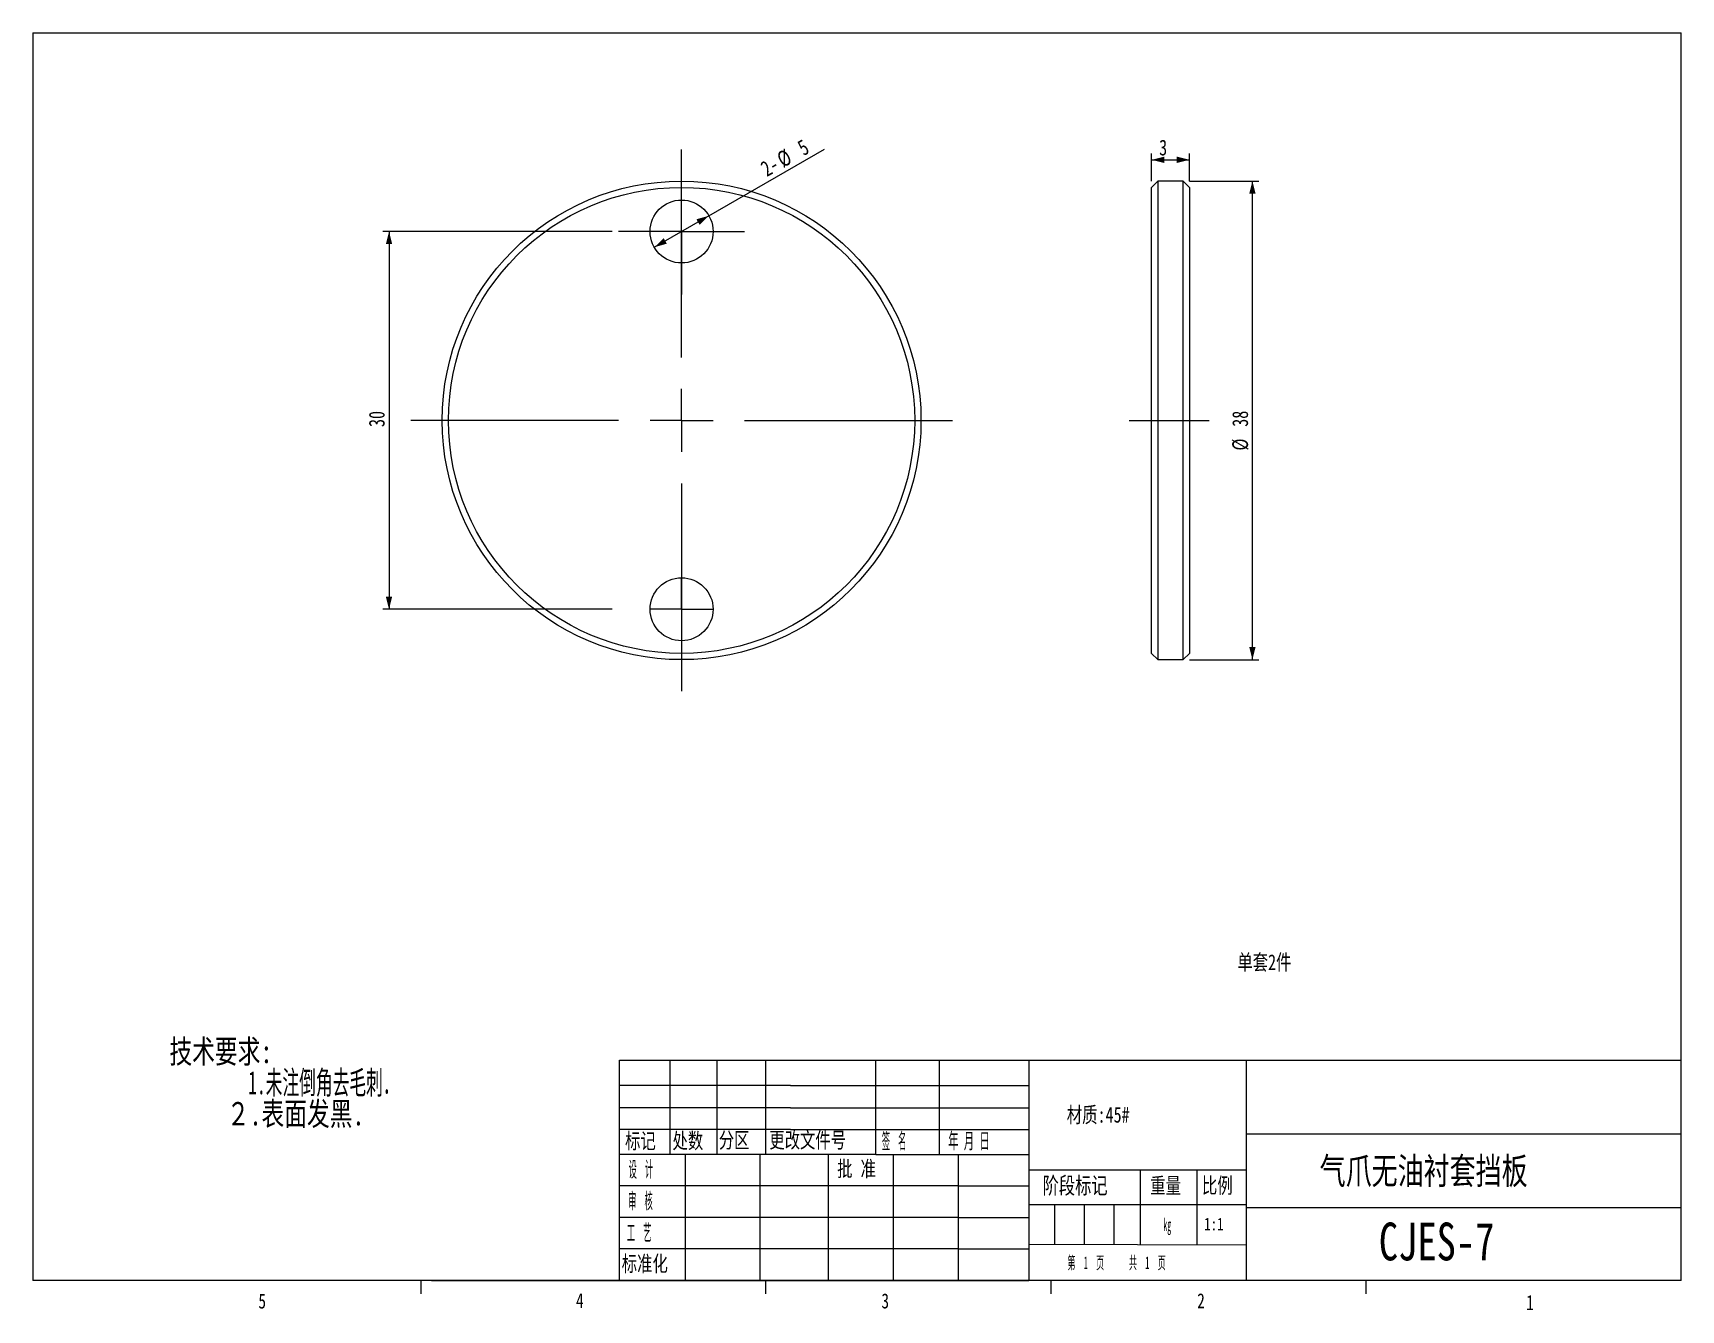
# Model space of a CAD drawing. Header units: millimetres. Extents: x 8 to 270, y 5 to 208.
import ezdxf

# ---------------------------------------------------------------- set-up
doc = ezdxf.new("R2010")
doc.units = ezdxf.units.MM
doc.linetypes.add('CENTERX2', pattern=[20.32, 12.7, -2.54, 2.54, -2.54])
doc.styles.add('SLDTEXTSTYLE0', font='TXT', dxfattribs={"width": 0.75})
doc.styles.add('SLDTEXTSTYLE1', font='TXT', dxfattribs={"width": 0.551471})
doc.styles.add('SLDTEXTSTYLE4', font='TXT', dxfattribs={"width": 0.5})
doc.styles.add('SLDTEXTSTYLE5', font='TXT', dxfattribs={"width": 0.375})
doc.styles.add('SLDTEXTSTYLE6', font='TXT', dxfattribs={"width": 0.458333})
doc.dimstyles.new('SLDDIMSTYLE0', dxfattribs={"dimtxt": 2.5, "dimasz": 2, "dimexe": 0, "dimexo": 0.0625, "dimtad": 1, "dimtoh": 1, "dimlfac": 0.5, "dimzin": 12, "dimdsep": 46, "dimtxsty": 'SLDTEXTSTYLE0', "dimsah": 1, "dimcen": 0.09, "dimadec": 0, "dimazin": 0, "dimtfac": 1, "dimtofl": 0, "dimtmove": 0, "dimatfit": 3, "dimfxl": 1, "dimtolj": 1, "dimtzin": 12, "dimarcsym": 0})
doc.dimstyles.new('SLDDIMSTYLE1', dxfattribs={"dimtxt": 2.5, "dimasz": 2, "dimexe": 0, "dimexo": 0.0625, "dimtad": 1, "dimtoh": 1, "dimlfac": 0.5, "dimzin": 12, "dimdsep": 46, "dimtxsty": 'SLDTEXTSTYLE0', "dimsah": 1, "dimcen": 0.09, "dimadec": 0, "dimazin": 0, "dimtfac": 1, "dimtmove": 0, "dimatfit": 3, "dimfxl": 1, "dimtolj": 1, "dimtzin": 12, "dimarcsym": 0})

# ---------------------------------------------------------------- blocks, each defined once
blk = doc.blocks.new('SW_NOTE_0')
at = {"color": 0, "linetype": 'Continuous', "lineweight": 0, "attachment_point": 1}
for s, insert, char_height, style in [('技术要求:', (0, 4.73), 3.704, 'SLDTEXTSTYLE0'), ('         1.未注倒角去毛刺．', (0, -0.21), 3.7042, 'SLDTEXTSTYLE1'), ('\u3000\u3000 ２.表面发黑.', (0, -5.15), 3.704, 'SLDTEXTSTYLE0')]:
    blk.add_mtext(s, dxfattribs=dict(at, insert=insert, char_height=char_height, style=style))
blk = doc.blocks.new('*D3')
at = {"color": 7, "linetype": 'Continuous', "lineweight": 0}
for p, q in [((100.35, 176.54), (63.9, 176.54)), ((64.9, 176.54), (64.9, 116.54)), ((100.35, 116.54), (63.9, 116.54))]:
    blk.add_line(p, q, dxfattribs=at)
for points in [[(64.9, 176.54), (64.4, 174.54), (65.4, 174.54)], [(64.9, 116.54), (65.4, 118.54), (64.4, 118.54)]]:
    blk.add_solid(points, dxfattribs=at)
at = {"color": 7, "linetype": 'Continuous', "lineweight": 0, "insert": (61.7, 145.49), "char_height": 2.5, "attachment_point": 1, "rotation": 90, "style": 'SLDTEXTSTYLE0'}
blk.add_mtext('30', dxfattribs=at)
blk = doc.blocks.new('*D4')
at = {"color": 7, "linetype": 'Continuous', "lineweight": 0}
for q in [(134.03, 189.64), (107.02, 174.04)]:
    blk.add_line((115.68, 179.04), q, dxfattribs=at)
for points in [[(115.68, 179.04), (113.7, 178.48), (114.2, 177.61)], [(107.02, 174.04), (109, 174.61), (108.5, 175.48)]]:
    blk.add_solid(points, dxfattribs=at)
at = {"color": 7, "linetype": 'Continuous', "lineweight": 0, "char_height": 2.5, "attachment_point": 1, "rotation": 30, "style": 'SLDTEXTSTYLE0'}
for s, insert in [('5', (129.47, 190.68)), ('%%c', (126.2, 188.8)), ('2-', (123.63, 187.35))]:
    blk.add_mtext(s, dxfattribs=dict(at, insert=insert))
blk = doc.blocks.new('SW_CENTERMARKSYMBOL_0')
at = {"color": 0, "linetype": 'Continuous', "lineweight": 0}
for p, q in [((0, 10), (0, 43)), ((0, 0), (0, 5)), ((-10, 0), (-43, 0)), ((0, 0), (-5, 0)), ((0, 0), (0, -5)), ((0, 0), (5, 0)), ((10, 0), (43, 0)), ((0, -10), (0, -43))]:
    blk.add_line(p, q, dxfattribs=at)
blk = doc.blocks.new('SW_CENTERMARKSYMBOL_1')
at = {"color": 0, "linetype": 'Continuous', "lineweight": 0}
for p, q in [((0, 5), (0, 10)), ((0, 0), (0, 5)), ((-5, 0), (-10, 0)), ((0, 0), (-5, 0)), ((0, 0), (0, -5)), ((0, 0), (5, 0)), ((5, 0), (10, 0)), ((0, -5), (0, -10))]:
    blk.add_line(p, q, dxfattribs=at)
blk = doc.blocks.new('SW_CENTERMARKSYMBOL_2')
at = {"color": 0, "linetype": 'Continuous', "lineweight": 0}
for q in [(0, 5), (-5, 0), (0, -5), (5, 0)]:
    blk.add_line((0, 0), q, dxfattribs=at)
blk = doc.blocks.new('*D8')
at = {"color": 7, "linetype": 'Continuous', "lineweight": 0}
for p, q in [((191.96, 184.54), (202.96, 184.54)), ((201.96, 108.54), (201.96, 184.54)), ((191.96, 108.54), (202.96, 108.54))]:
    blk.add_line(p, q, dxfattribs=at)
for points in [[(201.96, 184.54), (201.46, 182.54), (202.46, 182.54)], [(201.96, 108.54), (202.46, 110.54), (201.46, 110.54)]]:
    blk.add_solid(points, dxfattribs=at)
at = {"color": 7, "linetype": 'Continuous', "lineweight": 0, "char_height": 2.5, "attachment_point": 1, "rotation": 90, "style": 'SLDTEXTSTYLE0'}
for s, insert in [('38', (198.76, 145.53)), ('%%c', (198.76, 141.76))]:
    blk.add_mtext(s, dxfattribs=dict(at, insert=insert))
blk = doc.blocks.new('*D9')
at = {"color": 7, "linetype": 'Continuous', "lineweight": 0}
for p, q in [((185.96, 184.54), (185.96, 188.93)), ((191.96, 184.54), (191.96, 188.93)), ((185.96, 187.93), (191.96, 187.93))]:
    blk.add_line(p, q, dxfattribs=at)
for points in [[(185.96, 187.93), (187.96, 187.43), (187.96, 188.43)], [(191.96, 187.93), (189.96, 188.43), (189.96, 187.43)]]:
    blk.add_solid(points, dxfattribs=at)
at = {"color": 7, "linetype": 'Continuous', "lineweight": 0, "insert": (187.15, 191.13), "char_height": 2.5, "attachment_point": 1, "style": 'SLDTEXTSTYLE0'}
blk.add_mtext('3', dxfattribs=at)

msp = doc.modelspace()

# ---------------------------------------------------------------- linework, layer by layer
at = {"color": 7, "linetype": 'Continuous', "lineweight": 0}
for p, q in [((8.38, 208.079), (270, 208.079)), ((8.38, 208.079), (8.38, 9.959)), ((270, 9.959), (270, 208.079)), ((101.498, 44.959), (270, 44.959)), ((101.498, 9.959), (101.498, 44.959)), ((109.491, 44.959), (109.491, 29.959)), ((116.955, 44.959), (116.955, 29.959)), ((124.69, 44.959), (124.69, 29.959)), ((142.196, 29.959), (142.196, 44.959)), ((152.239, 44.959), (152.239, 29.959)), ((166.48, 44.959), (166.48, 9.959)), ((200.963, 44.959), (200.963, 9.959)), ((128.619, 40.913), (101.498, 40.913)), ((128.619, 40.913), (166.48, 40.913)), ((128.619, 37.354), (101.498, 37.354)), ((128.619, 37.354), (166.48, 37.354)), ((128.619, 33.922), (101.498, 33.922)), ((128.619, 33.922), (166.48, 33.922)), ((270, 33.159), (200.963, 33.159)), ((142.196, 29.959), (101.498, 29.959)), ((111.933, 29.959), (111.933, 9.959)), ((123.74, 29.959), (123.74, 9.959)), ((134.597, 29.959), (134.597, 9.959)), ((142.196, 29.959), (166.48, 29.959)), ((144.91, 29.959), (144.91, 9.959)), ((155.224, 29.959), (155.224, 9.959)), ((200.963, 27.459), (166.48, 27.459)), ((184.141, 27.459), (184.141, 15.587)), ((193.129, 27.459), (193.129, 15.564)), ((134.597, 24.959), (101.498, 24.959)), ((144.91, 24.959), (134.597, 24.959)), ((155.224, 24.959), (144.91, 24.959)), ((155.224, 24.959), (166.48, 24.959)), ((200.963, 21.959), (166.48, 21.959)), ((170.556, 21.959), (170.556, 15.622)), ((175.258, 21.959), (175.258, 15.61)), ((179.961, 21.959), (179.961, 15.598)), ((200.963, 21.559), (270, 21.559)), ((134.597, 19.959), (101.498, 19.959)), ((144.91, 19.959), (134.597, 19.959)), ((155.224, 19.959), (144.91, 19.959)), ((155.224, 19.959), (166.48, 19.959)), ((134.597, 14.959), (101.498, 14.959)), ((144.91, 14.959), (134.597, 14.959)), ((155.224, 14.959), (144.91, 14.959)), ((155.224, 14.959), (166.48, 14.959)), ((200.963, 15.544), (166.48, 15.633)), ((270, 9.959), (8.38, 9.959)), ((69.969, 9.959), (69.969, 7.805)), ((71.654, 9.959), (166.48, 9.959)), ((124.69, 9.959), (124.69, 7.805)), ((169.981, 9.959), (169.981, 7.805)), ((219.988, 9.959), (219.988, 7.805))]:
    msp.add_line(p, q, dxfattribs=at)
at = {"color": 7, "linetype": 'Continuous', "lineweight": 15}
for p, q in [((186.957, 184.544), (185.957, 183.544)), ((185.957, 109.544), (185.957, 183.544)), ((190.957, 184.544), (186.957, 184.544)), ((186.957, 184.544), (186.957, 108.544)), ((191.957, 183.544), (190.957, 184.544)), ((190.957, 108.544), (190.957, 184.544)), ((191.957, 183.544), (191.957, 109.544)), ((185.957, 109.544), (186.957, 108.544)), ((186.957, 108.544), (190.957, 108.544)), ((190.957, 108.544), (191.957, 109.544))]:
    msp.add_line(p, q, dxfattribs=at)
at = {"color": 7, "linetype": 'CENTERX2', "lineweight": 0}
msp.add_line((182.378, 146.544), (195.656, 146.544), dxfattribs=at)
at = {"color": 7, "linetype": 'Continuous', "lineweight": 15}
for centre, radius in [((111.347, 146.544), 38), ((111.347, 146.544), 37), ((111.347, 176.544), 5), ((111.347, 116.544), 5)]:
    msp.add_circle(centre, radius, dxfattribs=at)

# ---------------------------------------------------------------- block references
at = {"color": 7, "linetype": 'Continuous', "lineweight": 0}
for name, p in [('SW_CENTERMARKSYMBOL_0', (111.347, 146.544)), ('SW_CENTERMARKSYMBOL_1', (111.347, 176.544)), ('SW_CENTERMARKSYMBOL_2', (111.347, 116.544)), ('SW_NOTE_0', (30.04, 43.434))]:
    msp.add_blockref(name, p, dxfattribs=at)

# ---------------------------------------------------------------- texts
at = {"color": 7, "linetype": 'Continuous', "lineweight": 0, "attachment_point": 1}
for s, insert, char_height, style in [('单套2件', (199.57, 61.737), 2.5, 'SLDTEXTSTYLE0'), ('材质:45#', (172.494, 37.517), 2.5, 'SLDTEXTSTYLE0'), ('标记', (102.377, 33.363), 2.5, 'SLDTEXTSTYLE0'), ('处数', (109.907, 33.391), 2.5, 'SLDTEXTSTYLE0'), ('分区', (117.258, 33.485), 2.5, 'SLDTEXTSTYLE0'), ('更改文件号', (125.271, 33.496), 2.5, 'SLDTEXTSTYLE0'), ('签  名', (143.129, 33.345), 2.5, 'SLDTEXTSTYLE5'), ('年 月 日', (153.685, 33.363), 2.5, 'SLDTEXTSTYLE4'), ('设  计', (102.929, 28.86), 2.5, 'SLDTEXTSTYLE5'), ('批 准', (136.036, 28.948), 2.5, 'SLDTEXTSTYLE0'), ('气爪无油衬套挡板', (212.628, 29.464), 4.2333, 'SLDTEXTSTYLE0'), ('阶段标记', (168.652, 26.35), 2.6458, 'SLDTEXTSTYLE0'), ('重量', (185.742, 26.266), 2.5, 'SLDTEXTSTYLE0'), ('比例', (193.951, 26.29), 2.5, 'SLDTEXTSTYLE0'), ('审  核', (102.867, 23.831), 2.5, 'SLDTEXTSTYLE5'), ('工  艺', (102.658, 18.797), 2.5, 'SLDTEXTSTYLE5'), ('     kg', (184.77, 19.805), 2, 'SLDTEXTSTYLE5'), ('1:1', (194.311, 19.898), 2, 'SLDTEXTSTYLE0'), ('CJES-7', (222.019, 19.138), 6, 'SLDTEXTSTYLE0'), ('标准化', (101.85, 13.872), 2.5, 'SLDTEXTSTYLE0'), ('第  1  页      共  1  页', (172.592, 13.767), 2, 'SLDTEXTSTYLE6'), ('4', (94.585, 7.941), 2.381, 'SLDTEXTSTYLE0'), ('3', (143.064, 7.887), 2.381, 'SLDTEXTSTYLE0'), ('2', (193.192, 7.908), 2.381, 'SLDTEXTSTYLE0'), ('5', (44.165, 7.861), 2.381, 'SLDTEXTSTYLE0'), ('1', (245.415, 7.627), 2.381, 'SLDTEXTSTYLE0')]:
    msp.add_mtext(s, dxfattribs=dict(at, insert=insert, char_height=char_height, style=style))

# ---------------------------------------------------------------- dimensions: what is measured, and where the dimension line sits
at = {"color": 7, "linetype": 'Continuous', "lineweight": 0}
dim = msp.add_diameter_dim_2p(p1=(115.677, 179.044), p2=(107.017, 174.044), text='2-<>', dimstyle='SLDDIMSTYLE1', dxfattribs=at)
dim.commit()
dim.dimension.update_dxf_attribs({"geometry": '*D4', "text_midpoint": (129.032, 186.755), "dimtype": 163})
dim = msp.add_linear_dim(base=(191.957, 187.934), p1=(185.957, 183.544), p2=(191.957, 183.544), dimstyle='SLDDIMSTYLE0', dxfattribs=at)
dim.commit()
dim.dimension.update_dxf_attribs({"geometry": '*D9', "text_midpoint": (188.072, 187.934), "dimtype": 160})
dim = msp.add_linear_dim(base=(201.957, 184.544), p1=(190.957, 108.544), p2=(190.957, 184.544), angle=90, text='%%c<>', dimstyle='SLDDIMSTYLE0', dxfattribs=at)
dim.commit()
dim.dimension.update_dxf_attribs({"geometry": '*D8', "text_midpoint": (201.957, 145.489), "dimtype": 160})
dim = msp.add_linear_dim(base=(64.897, 116.544), p1=(101.347, 176.544), p2=(101.347, 116.544), angle=90, dimstyle='SLDDIMSTYLE0', dxfattribs=at)
dim.commit()
dim.dimension.update_dxf_attribs({"geometry": '*D3', "text_midpoint": (64.897, 147.335), "dimtype": 160})

doc.saveas('drawing.dxf')
